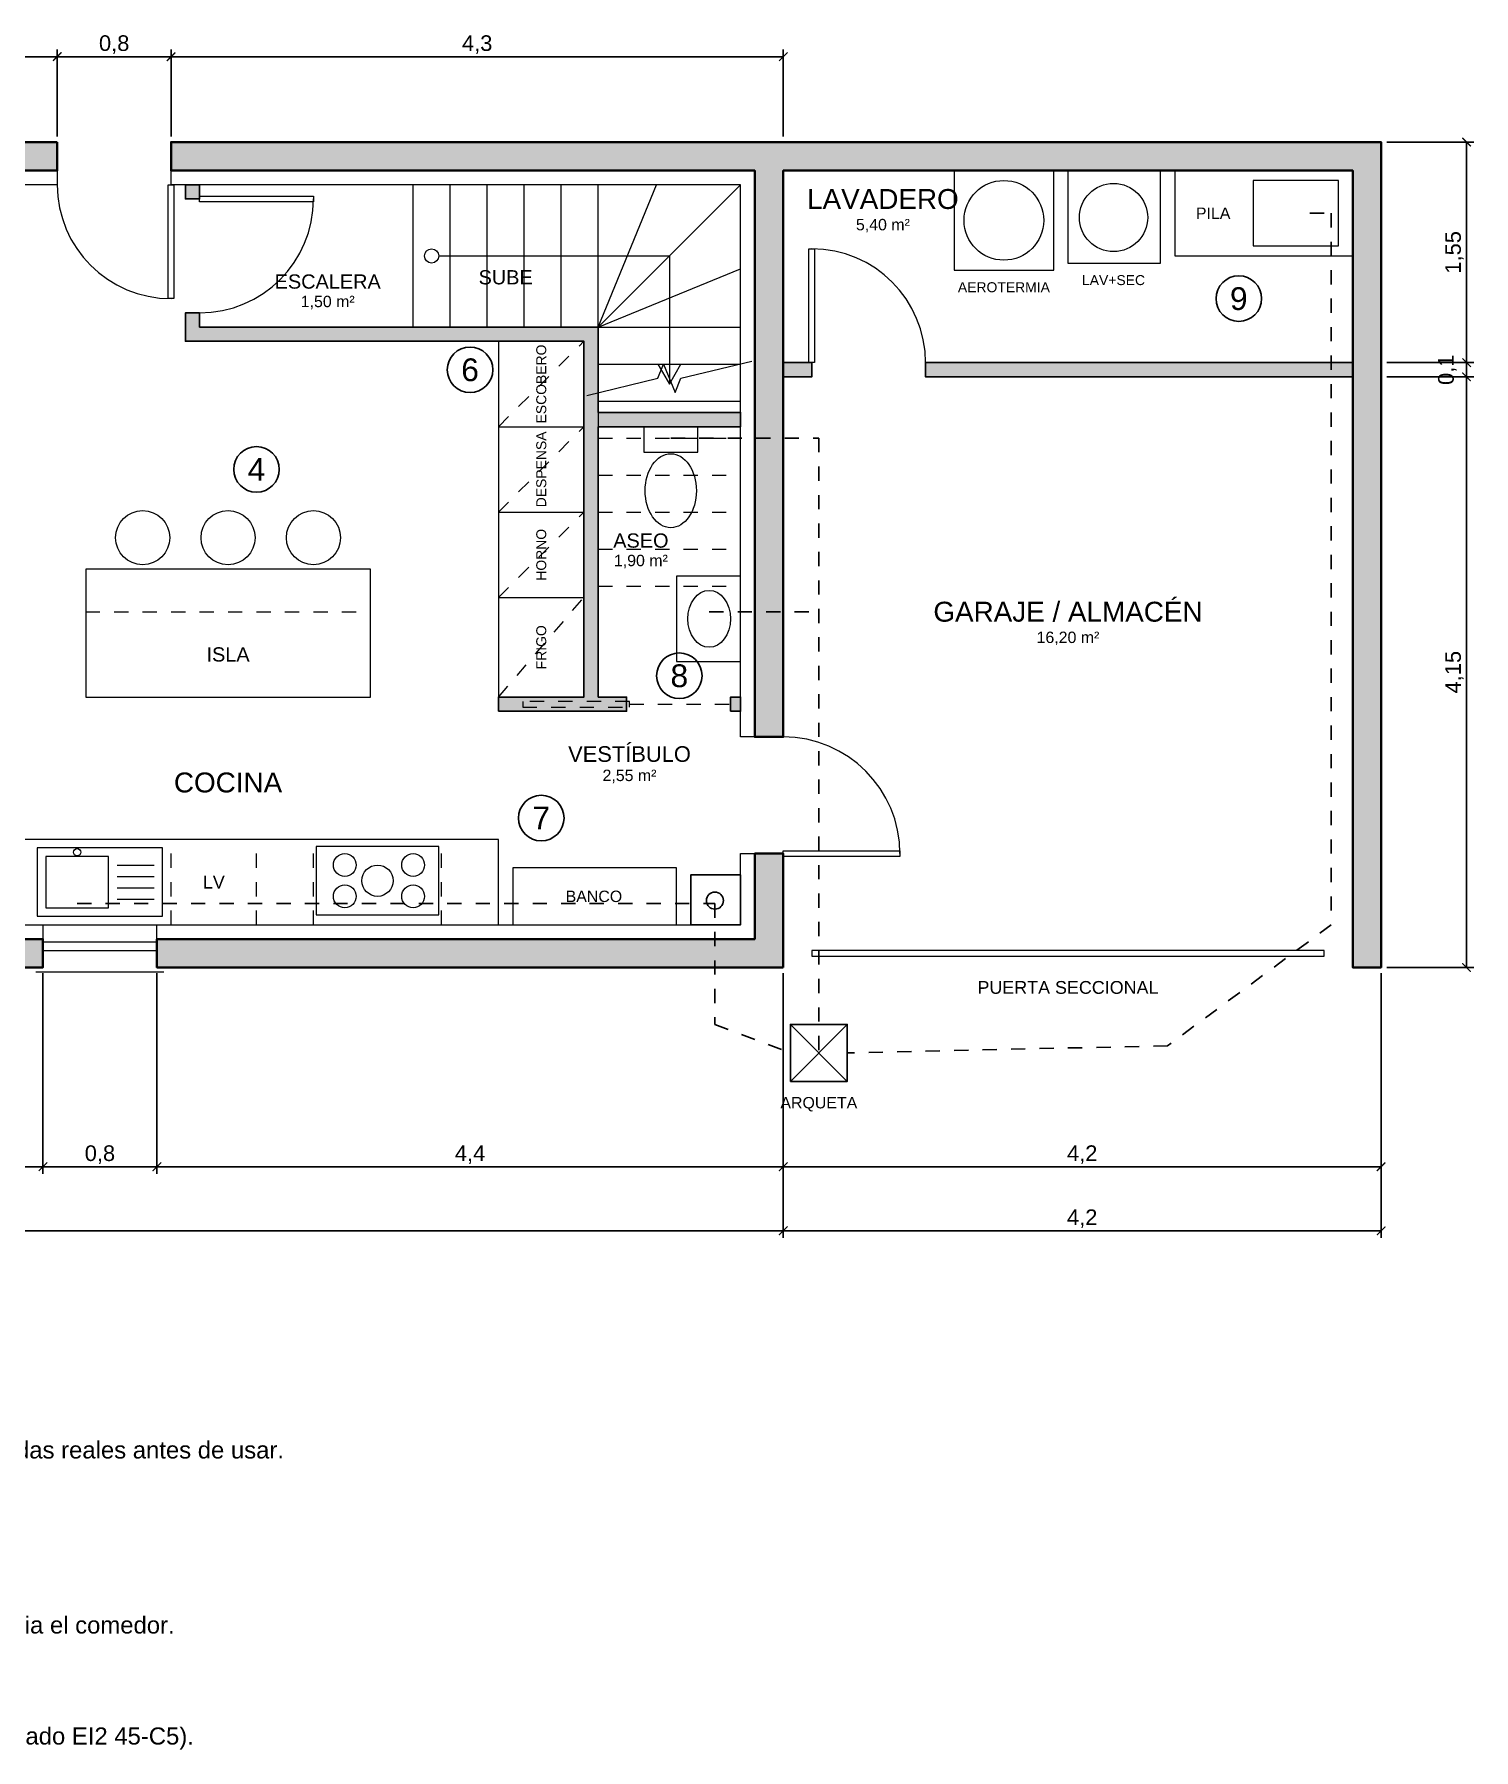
# Model space of a CAD drawing. Header units: metres. Extents: x -0.8 to 18.6, y -6.6 to 6.6.
# Drawn here: x 8.44 to 18.55, y -5.5 to 6.56 of the extents above; entities that cross this region are included whole.
import ezdxf
from ezdxf.enums import TextEntityAlignment as Align

# ---------------------------------------------------------------- set-up
doc = ezdxf.new("R2010")
doc.units = ezdxf.units.M
doc.linetypes.add('OCULTA', pattern=[0.15, 0.1, -0.05])
for name, color, linetype, lineweight in [('A-CARPINTERIA', 4, 'Continuous', 18), ('A-COCINA', 40, 'Continuous', 13), ('A-COTAS', 3, 'Continuous', 13), ('A-ESCALERA', 7, 'Continuous', 18), ('A-ESCALERA-OCULTA', 8, 'OCULTA', 13), ('A-MEJORAS', 1, 'Continuous', 25), ('A-MOBILIARIO', 40, 'Continuous', 13), ('A-MURO-BLOQUE', 2, 'Continuous', 35), ('A-MURO-TRASDOSADO', 8, 'Continuous', 18), ('A-SANEAMIENTO', 211, 'OCULTA', 25), ('A-SANITARIOS', 22, 'Continuous', 13), ('A-TABIQUE', 2, 'Continuous', 25), ('A-TEXTO', 7, 'Continuous', 18)]:
    doc.layers.add(name, color=color, linetype=linetype, lineweight=lineweight)
doc.layers.add('A-POCHE', color=252, linetype='Continuous')
doc.styles.add('A-TEXTO', font='arial.ttf')
doc.dimstyles.new('COTAS', dxfattribs={"dimtxt": 0.11, "dimasz": 0.06, "dimexe": 0.05, "dimexo": 0.04, "dimgap": 0.03, "dimtad": 1, "dimtxsty": 'A-TEXTO', "dimblk": 'ARCHTICK', "dimcen": 2.5, "dimclrd": 3, "dimclre": 3, "dimclrt": 7, "dimazin": 3, "dimtfac": 1, "dimtmove": 0, "dimatfit": 3})

# ---------------------------------------------------------------- blocks, each defined once
blk = doc.blocks.new('_ARCHTICK')
at = {"color": 0, "linetype": 'BYBLOCK', "const_width": 0.15}
blk.add_lwpolyline([(-0.5, -0.5), (0.5, 0.5)], dxfattribs=at)

msp = doc.modelspace()

# ---------------------------------------------------------------- hatches: boundary and pattern name
at = {"layer": 'A-POCHE'}
h = msp.add_hatch(color=256, dxfattribs=at)
h.paths.add_polyline_path([(3, 5.8), (3, 5.6), (0.2, 5.6), (0.2, 0.2), (4.8, 0.2), (4.8, 0), (0, 0), (0, 5.8)])
h.paths.add_polyline_path([(8.6, 5.8), (8.6, 5.6), (4.8, 5.6), (4.8, 5.8)])
h.paths.add_polyline_path([(13.7, 5.8), (17.9, 5.8), (17.9, 0), (17.7, 0), (17.7, 5.6), (13.7, 5.6), (13.7, 1.62), (13.5, 1.62), (13.5, 5.6), (9.4, 5.6), (9.4, 5.8)])
h.paths.add_polyline_path([(13.7, 0), (9.3, 0), (9.3, 0.2), (13.5, 0.2), (13.5, 0.8), (13.7, 0.8)])
h.paths.add_polyline_path([(5.7, 0), (5.7, 0.2), (8.5, 0.2), (8.5, 0)])
h = msp.add_hatch(color=256, dxfattribs=at)
h.paths.add_polyline_path([(13.33, 1.8), (13.33, 1.9), (13.4, 1.9), (13.4, 1.8)])
h.paths.add_polyline_path([(11.7, 1.8), (11.7, 1.9), (12.3, 1.9), (12.3, 4.4), (9.5, 4.4), (9.5, 4.5), (9.5, 4.6), (9.6, 4.6), (9.6, 4.5), (12.3, 4.5), (12.4, 4.5), (12.4, 4.4), (12.4, 3.9), (13.4, 3.9), (13.4, 3.8), (12.4, 3.8), (12.4, 1.9), (12.6, 1.9), (12.6, 1.8)])
h.paths.add_polyline_path([(9.5, 5.5), (9.6, 5.5), (9.6, 5.4), (9.5, 5.4)])
h.paths.add_polyline_path([(13.9, 4.25), (13.9, 4.15), (13.7, 4.15), (13.7, 4.25)])
h.paths.add_polyline_path([(17.7, 4.25), (17.7, 4.15), (14.7, 4.15), (14.7, 4.25)])

# ---------------------------------------------------------------- linework, layer by layer
at = {"layer": 'A-CARPINTERIA', "linetype": 'OCULTA'}
msp.add_line((12.62, 1.85), (13.33, 1.85), dxfattribs=at)
at = {"layer": 'A-CARPINTERIA'}
for p, q in [((8.5, 0.18), (9.3, 0.18)), ((8.5, 0.12), (9.3, 0.12)), ((8.45, -0.03), (9.35, -0.03))]:
    msp.add_line(p, q, dxfattribs=at)
for points in [[(9.42, 5.5), (9.42, 4.7), (9.38, 4.7), (9.38, 5.5)], [(9.6, 5.42), (10.4, 5.42), (10.4, 5.38), (9.6, 5.38)], [(13.88, 4.25), (13.88, 5.05), (13.92, 5.05), (13.92, 4.25)], [(13.7, 0.82), (14.52, 0.82), (14.52, 0.78), (13.7, 0.78)], [(13.9, 0.08), (17.5, 0.08), (17.5, 0.12), (13.9, 0.12)]]:
    msp.add_lwpolyline(points, close=True, dxfattribs=at)
at = {"layer": 'A-CARPINTERIA', "linetype": 'OCULTA'}
msp.add_lwpolyline([(11.87, 1.83), (12.62, 1.83), (12.62, 1.87), (11.87, 1.87)], close=True, dxfattribs=at)
at = {"layer": 'A-CARPINTERIA'}
for centre, radius, start, end in [((9.4, 5.5), 0.8, 180, 270), ((9.6, 5.4), 0.8, 270, 360), ((13.9, 4.25), 0.8, 0, 90), ((13.7, 0.8), 0.82, 0, 90)]:
    msp.add_arc(centre, radius, start, end, dxfattribs=at)
at = {"layer": 'A-COCINA', "linetype": 'OCULTA'}
for p, q in [((11.7, 3.8), (12.3, 4.4)), ((11.7, 3.2), (12.3, 3.8)), ((11.7, 2.6), (12.3, 3.2)), ((11.7, 1.9), (12.3, 2.6)), ((8.8, 2.5), (10.8, 2.5)), ((9.4, 0.3), (9.4, 0.9)), ((10, 0.3), (10, 0.9)), ((10.4, 0.3), (10.4, 0.9)), ((11.3, 0.3), (11.3, 0.9))]:
    msp.add_line(p, q, dxfattribs=at)
at = {"layer": 'A-COCINA'}
for p, q in [((11.7, 3.8), (12.3, 3.8)), ((11.7, 3.2), (12.3, 3.2)), ((11.7, 2.6), (12.3, 2.6)), ((9.02, 0.72), (9.28, 0.72)), ((9.02, 0.64), (9.28, 0.64)), ((9.02, 0.56), (9.28, 0.56)), ((9.02, 0.48), (9.28, 0.48))]:
    msp.add_line(p, q, dxfattribs=at)
for points in [[(14.9, 4.9), (15.6, 4.9), (15.6, 5.6), (14.9, 5.6)], [(15.7, 4.95), (16.35, 4.95), (16.35, 5.6), (15.7, 5.6)], [(16.45, 5), (17.7, 5), (17.7, 5.6), (16.45, 5.6)], [(17, 5.07), (17.6, 5.07), (17.6, 5.53), (17, 5.53)], [(11.7, 1.9), (12.3, 1.9), (12.3, 4.4), (11.7, 4.4)], [(8.8, 1.9), (10.8, 1.9), (10.8, 2.8), (8.8, 2.8)], [(7.2, 0.3), (11.7, 0.3), (11.7, 0.9), (7.2, 0.9)], [(10.42, 0.37), (11.28, 0.37), (11.28, 0.85), (10.42, 0.85)], [(8.46, 0.36), (9.34, 0.36), (9.34, 0.84), (8.46, 0.84)], [(8.52, 0.42), (8.96, 0.42), (8.96, 0.78), (8.52, 0.78)]]:
    msp.add_lwpolyline(points, close=True, dxfattribs=at)
for centre, radius in [((15.25, 5.25), 0.28), ((16.02, 5.27), 0.24), ((8.74, 0.81), 0.025), ((10.62, 0.72), 0.08), ((11.1, 0.72), 0.08), ((10.85, 0.61), 0.11), ((10.62, 0.5), 0.08), ((11.1, 0.5), 0.08)]:
    msp.add_circle(centre, radius, dxfattribs=at)
at = {"layer": 'A-ESCALERA'}
for p, q in [((11.1, 4.5), (11.1, 5.5)), ((11.36, 4.5), (11.36, 5.5)), ((11.62, 4.5), (11.62, 5.5)), ((11.88, 4.5), (11.88, 5.5)), ((12.14, 4.5), (12.14, 5.5)), ((12.4, 4.5), (12.4, 5.5)), ((12.4, 4.5), (12.81, 5.5)), ((12.4, 4.5), (13.4, 5.5)), ((12.4, 4.5), (13.4, 4.91)), ((12.4, 4.5), (13.4, 4.5)), ((12.4, 4.24), (13.4, 4.24)), ((12.4, 3.98), (13.4, 3.98))]:
    msp.add_line(p, q, dxfattribs=at)
for points in [[(11.28, 5), (12.9, 5), (12.9, 4.1)], [(12.32, 4.02), (12.82, 4.14), (12.86, 4.24), (12.94, 4.04), (12.98, 4.14), (13.48, 4.26)], [(12.82, 4.24), (12.9, 4.1), (12.98, 4.24)]]:
    msp.add_lwpolyline(points, dxfattribs=at)
msp.add_circle((11.23, 5), 0.05, dxfattribs=at)
at = {"layer": 'A-ESCALERA-OCULTA'}
for p, q in [((12.4, 3.9), (12.4, 2.68)), ((12.4, 3.72), (13.4, 3.72)), ((12.4, 3.46), (13.4, 3.46)), ((12.4, 3.2), (13.4, 3.2)), ((12.4, 2.94), (13.4, 2.94)), ((12.4, 2.68), (13.4, 2.68))]:
    msp.add_line(p, q, dxfattribs=at)
at = {"layer": 'A-MEJORAS'}
for centre in [(16.9, 4.7), (11.5, 4.2), (10, 3.5), (12.97, 2.05), (12, 1.05)]:
    msp.add_circle(centre, 0.16, dxfattribs=at)
at = {"layer": 'A-MOBILIARIO'}
msp.add_lwpolyline([(11.8, 0.3), (12.95, 0.3), (12.95, 0.7), (11.8, 0.7)], close=True, dxfattribs=at)
for centre in [(9.2, 3.02), (9.8, 3.02), (10.4, 3.02)]:
    msp.add_circle(centre, 0.19, dxfattribs=at)
at = {"layer": 'A-MURO-BLOQUE'}
for points in [[(8.6, 5.8), (8.6, 5.6), (4.8, 5.6), (4.8, 5.8)], [(13.7, 5.8), (17.9, 5.8), (17.9, 0), (17.7, 0), (17.7, 5.6), (13.7, 5.6), (13.7, 1.62), (13.5, 1.62), (13.5, 5.6), (9.4, 5.6), (9.4, 5.8)], [(13.7, 0), (9.3, 0), (9.3, 0.2), (13.5, 0.2), (13.5, 0.8), (13.7, 0.8)], [(5.7, 0), (5.7, 0.2), (8.5, 0.2), (8.5, 0)]]:
    msp.add_lwpolyline(points, close=True, dxfattribs=at)
at = {"layer": 'A-MURO-TRASDOSADO'}
for points in [[(8.6, 5.6), (8.6, 5.5), (4.8, 5.5), (4.8, 5.6)], [(13.5, 5.6), (13.5, 1.62), (13.4, 1.62), (13.4, 5.5), (9.4, 5.5), (9.4, 5.6)], [(13.5, 0.2), (9.3, 0.2), (9.3, 0.3), (13.4, 0.3), (13.4, 0.8), (13.5, 0.8)], [(5.7, 0.2), (5.7, 0.3), (8.5, 0.3), (8.5, 0.2)]]:
    msp.add_lwpolyline(points, close=True, dxfattribs=at)
at = {"layer": 'A-SANEAMIENTO', "linetype": 'CONTINUOUS'}
for p, q in [((13.75, -0.8), (14.15, -0.4)), ((13.75, -0.4), (14.15, -0.8))]:
    msp.add_line(p, q, dxfattribs=at)
at = {"layer": 'A-SANEAMIENTO'}
for points in [[(17.4, 5.3), (17.55, 5.3), (17.55, 0.3), (16.4, -0.55), (14.15, -0.6)], [(12.91, 3.72), (13.95, 3.72), (13.95, -0.6)], [(13.18, 2.5), (13.95, 2.5)], [(8.74, 0.45), (13.22, 0.45)], [(13.22, 0.45), (13.22, -0.4), (13.75, -0.6)]]:
    msp.add_lwpolyline(points, dxfattribs=at)
at = {"layer": 'A-SANEAMIENTO', "linetype": 'CONTINUOUS'}
for points in [[(13.05, 0.3), (13.4, 0.3), (13.4, 0.65), (13.05, 0.65)], [(13.75, -0.8), (14.15, -0.8), (14.15, -0.4), (13.75, -0.4)]]:
    msp.add_lwpolyline(points, close=True, dxfattribs=at)
msp.add_circle((13.22, 0.47), 0.06, dxfattribs=at)
at = {"layer": 'A-SANITARIOS'}
for points in [[(12.72, 3.62), (13.1, 3.62), (13.1, 3.8), (12.72, 3.8)], [(12.95, 2.15), (13.4, 2.15), (13.4, 2.75), (12.95, 2.75)]]:
    msp.add_lwpolyline(points, close=True, dxfattribs=at)
for centre, major_axis, ratio in [((12.91, 3.35), (0, 0.26), 0.692308), ((13.18, 2.45), (0, 0.2), 0.75)]:
    msp.add_ellipse(centre, major_axis=major_axis, ratio=ratio, dxfattribs=at)
at = {"layer": 'A-TABIQUE'}
for points in [[(9.5, 5.5), (9.6, 5.5), (9.6, 5.4), (9.5, 5.4)], [(11.7, 1.8), (11.7, 1.9), (12.3, 1.9), (12.3, 4.4), (9.5, 4.4), (9.5, 4.5), (9.5, 4.6), (9.6, 4.6), (9.6, 4.5), (12.3, 4.5), (12.4, 4.5), (12.4, 4.4), (12.4, 3.9), (13.4, 3.9), (13.4, 3.8), (12.4, 3.8), (12.4, 1.9), (12.6, 1.9), (12.6, 1.8)], [(13.9, 4.25), (13.9, 4.15), (13.7, 4.15), (13.7, 4.25)], [(17.7, 4.25), (17.7, 4.15), (14.7, 4.15), (14.7, 4.25)], [(13.33, 1.8), (13.33, 1.9), (13.4, 1.9), (13.4, 1.8)]]:
    msp.add_lwpolyline(points, close=True, dxfattribs=at)

# ---------------------------------------------------------------- texts
at = {"layer": 'A-ESCALERA', "style": 'A-TEXTO'}
msp.add_text('SUBE', height=0.1, dxfattribs=at).set_placement((11.75, 4.85), align=Align.MIDDLE_CENTER)
at = {"layer": 'A-MEJORAS', "style": 'A-TEXTO'}
for s, p in [('9', (16.9, 4.7)), ('6', (11.5, 4.2)), ('4', (10, 3.5)), ('8', (12.97, 2.05)), ('7', (12, 1.05))]:
    msp.add_text(s, height=0.16, dxfattribs=at).set_placement(p, align=Align.MIDDLE_CENTER)
at = {"layer": 'A-SANEAMIENTO', "style": 'A-TEXTO'}
msp.add_text('ARQUETA', height=0.08, dxfattribs=at).set_placement((13.95, -0.95), align=Align.MIDDLE_CENTER)
at = {"layer": 'A-TEXTO', "style": 'A-TEXTO'}
for s, height, p in [('LAVADERO', 0.14, (14.4, 5.4)), ('PILA', 0.08, (16.72, 5.3)), ('5,40 m²', 0.08, (14.4, 5.22)), ('ESCALERA', 0.1, (10.5, 4.82)), ('LAV+SEC', 0.07, (16.02, 4.83)), ('1,50 m²', 0.08, (10.5, 4.68)), ('AEROTERMIA', 0.07, (15.25, 4.78)), ('ASEO', 0.1, (12.7, 3)), ('1,90 m²', 0.08, (12.7, 2.86)), ('GARAJE / ALMACÉN', 0.14, (15.7, 2.5)), ('16,20 m²', 0.08, (15.7, 2.32)), ('ISLA', 0.1, (9.8, 2.2)), ('VESTÍBULO', 0.11, (12.62, 1.5)), ('COCINA', 0.14, (9.8, 1.3)), ('2,55 m²', 0.08, (12.62, 1.35)), ('LV', 0.09, (9.7, 0.6)), ('BANCO', 0.08, (12.37, 0.5)), ('PUERTA SECCIONAL', 0.09, (15.7, -0.14))]:
    msp.add_text(s, height=height, dxfattribs=at).set_placement(p, align=Align.MIDDLE_CENTER)
for s, p in [('ESCOBERO', (12, 4.1)), ('DESPENSA', (12, 3.5)), ('HORNO', (12, 2.9)), ('FRIGO', (12, 2.25))]:
    msp.add_text(s, height=0.07, rotation=90, dxfattribs=at).set_placement(p, align=Align.MIDDLE_CENTER)
for s, p in [('Redibujada a partir de una captura: cotas aproximadas (escala estimada con el mobiliario). Ajustar con las medidas reales antes de usar.', (0, -3.45)), ('4  Cocina en L + isla: fregadero bajo ventana, placa y columnas; pasillos de 90-100 cm; barra de 3 taburetes hacia el comedor.', (0, -4.68)), ('7  Vestíbulo de servicio con banco: la puerta del garaje ya no choca con la encimera ni con la bajante (recomendado EI2 45-C5).', (0, -5.46))]:
    msp.add_text(s, height=0.12, dxfattribs=at).set_placement(p)

# ---------------------------------------------------------------- dimensions: what is measured, and where the dimension line sits
at = {"layer": 'A-COTAS'}
for base, p1, p2 in [((4.8, 6.4), (4.8, 5.8), (8.6, 5.8)), ((8.6, 6.4), (8.6, 5.8), (9.4, 5.8)), ((9.4, 6.4), (9.4, 5.8), (13.7, 5.8)), ((0, -1.85), (0, 0), (13.7, 0)), ((5.7, -1.4), (5.7, 0), (8.5, 0)), ((8.5, -1.4), (8.5, 0), (9.3, 0)), ((9.3, -1.4), (9.3, 0), (13.7, 0)), ((13.7, -1.4), (13.7, 0), (17.9, 0)), ((13.7, -1.85), (13.7, 0), (17.9, 0))]:
    msp.add_linear_dim(base=base, p1=p1, p2=p2, dimstyle='COTAS', dxfattribs=at).render()
for base, p1, p2 in [((18.5, 4.25), (17.9, 4.25), (17.9, 5.8)), ((18.5, 4.15), (17.9, 4.15), (17.9, 4.25)), ((18.5, 0), (17.9, 0), (17.9, 4.15))]:
    msp.add_linear_dim(base=base, p1=p1, p2=p2, angle=90, dimstyle='COTAS', dxfattribs=at).render()

doc.saveas('drawing.dxf')
